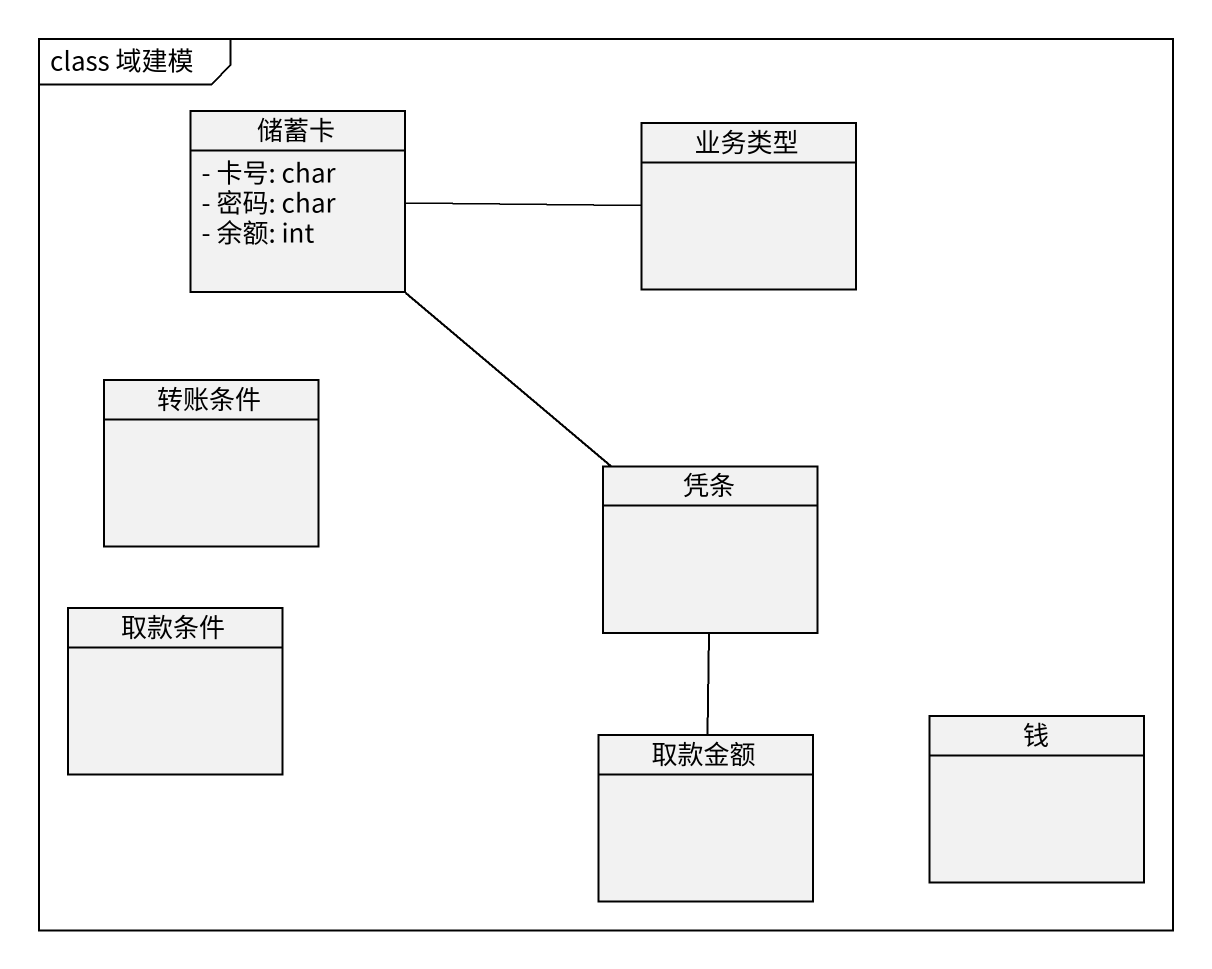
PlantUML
@startuml
mainframe class 域建模
hide circle
hide empty members
skinparam classAttributeIconSize 0
class 储蓄卡 {
  - 卡号: char
  - 密码: char
  - 余额: int
}
class 业务类型
class 转账条件
class 凭条
class 取款条件
class 取款金额
class 钱
储蓄卡 -right- 业务类型
储蓄卡 -- 凭条
凭条 -- 取款金额
@enduml
